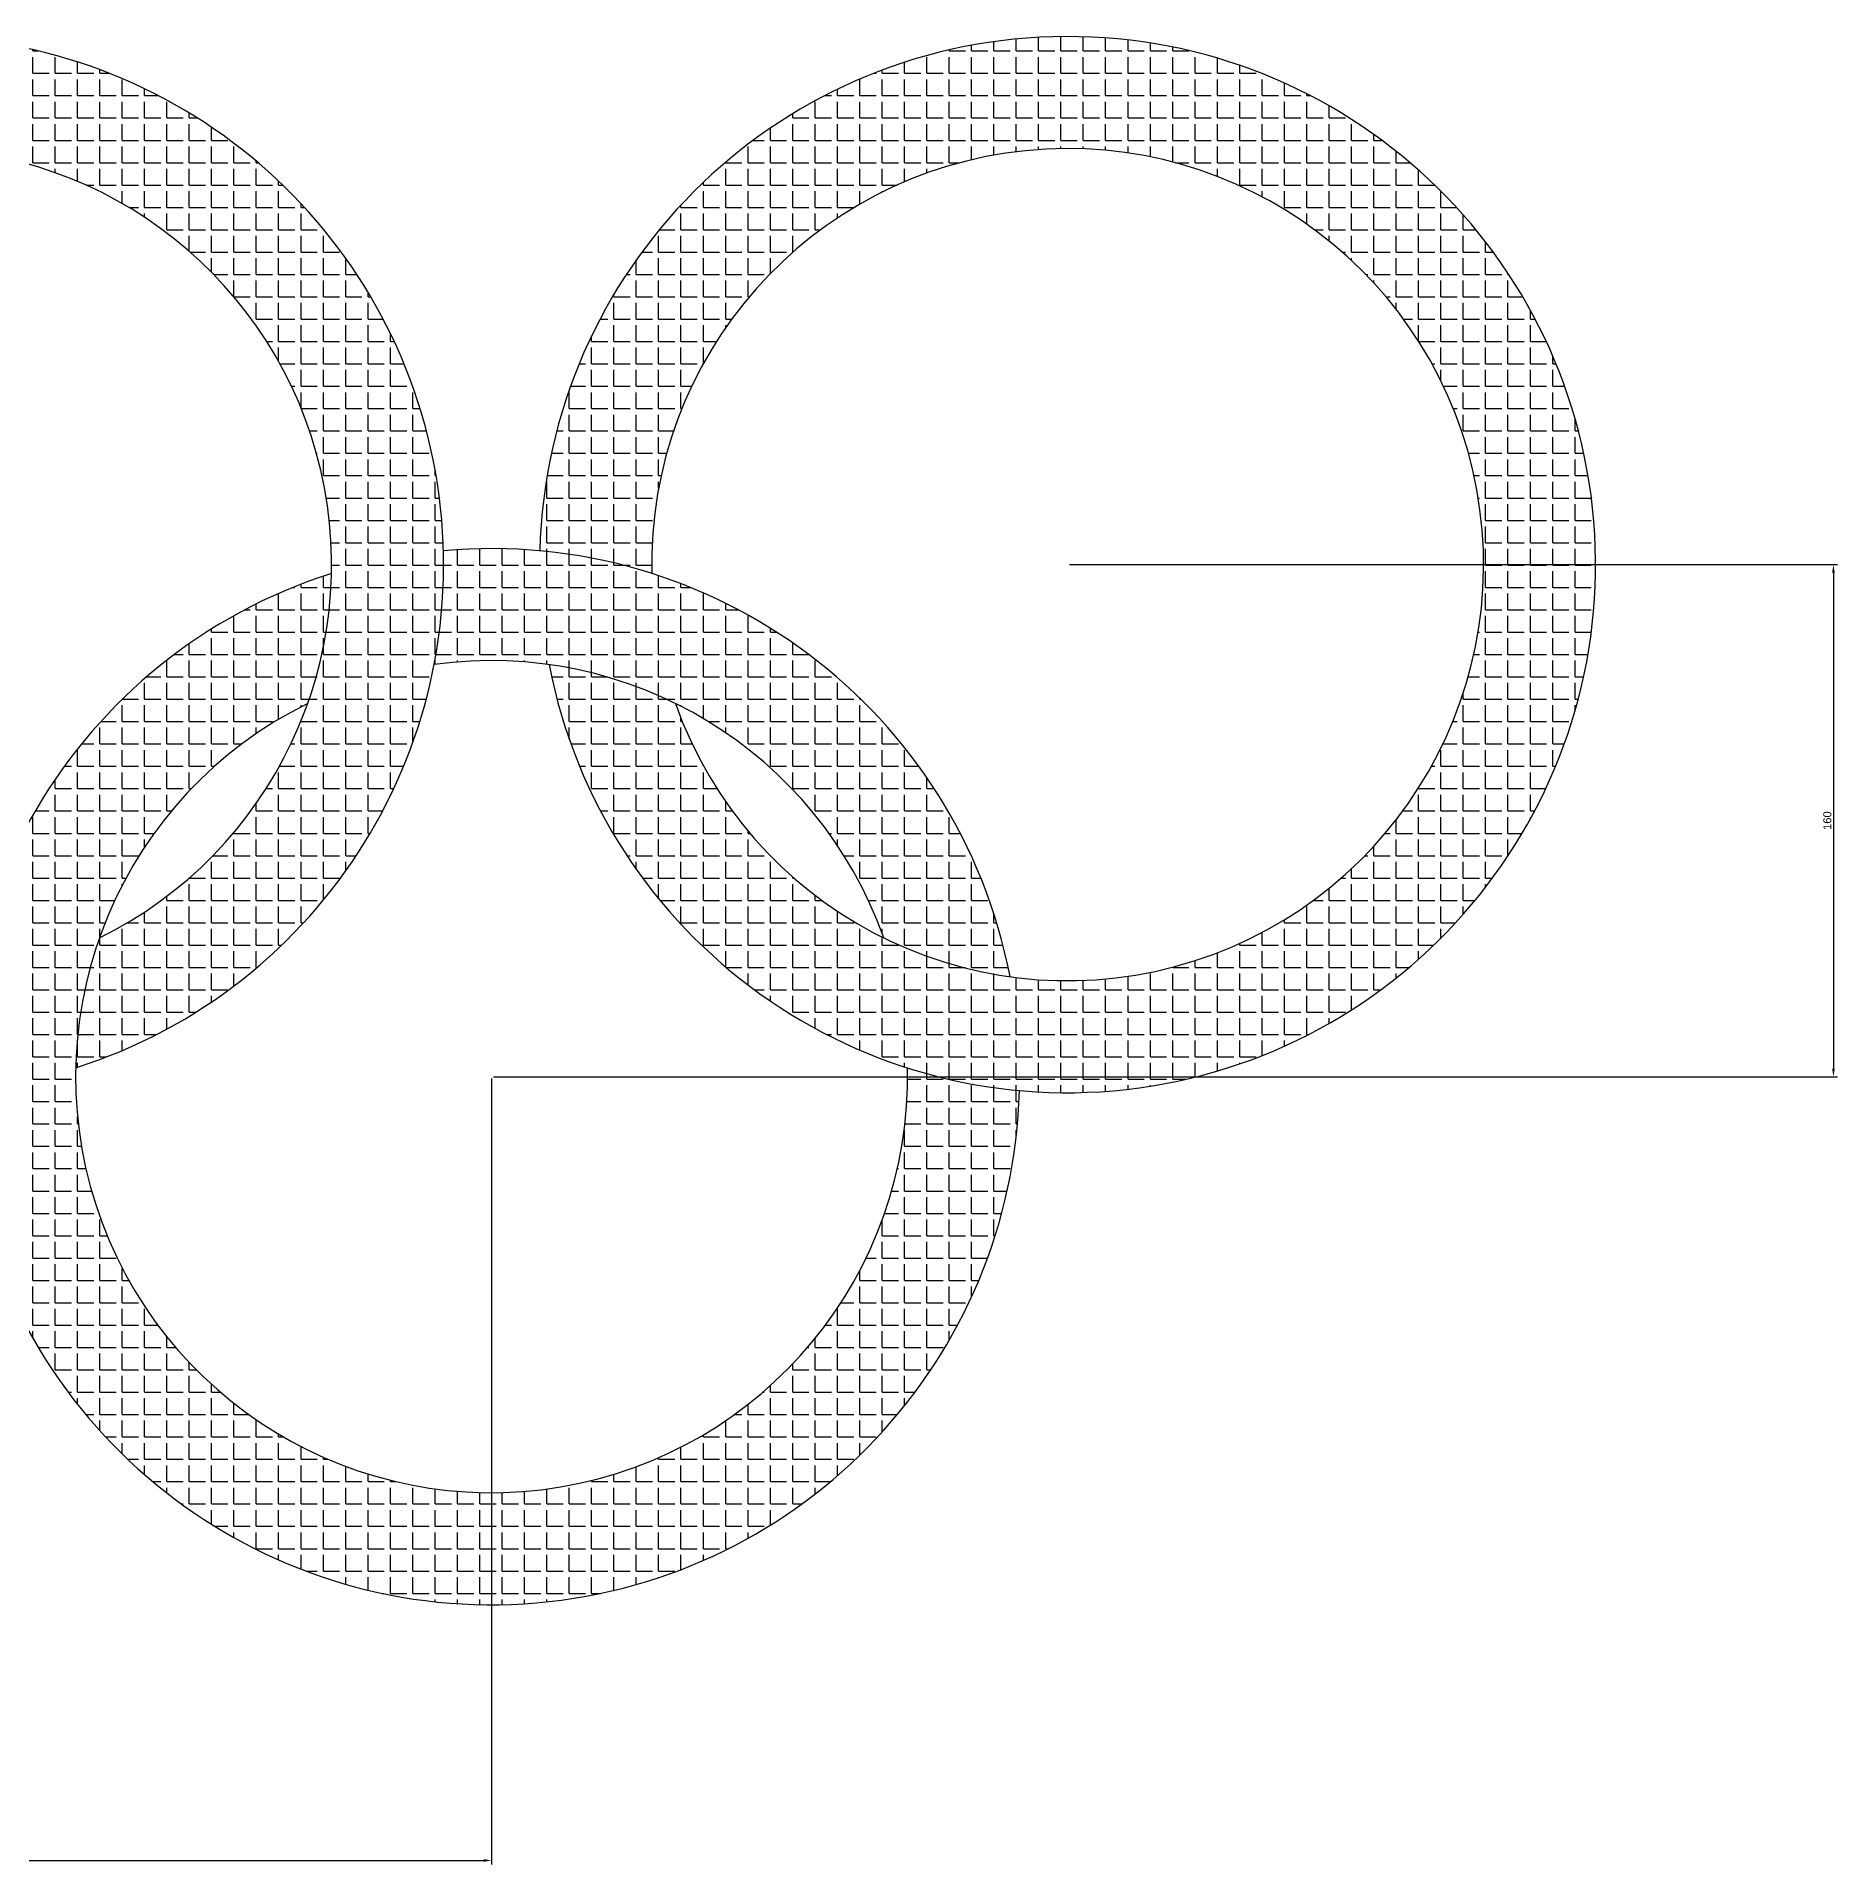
# Model space of a CAD drawing. Header units: millimetres. Extents: x 2582 to 3707, y 837 to 1455.
# Drawn here: x 3144 to 3707, y 837 to 1408 of the extents above; entities that cross this region are included whole.
import ezdxf

# ---------------------------------------------------------------- set-up
doc = ezdxf.new("R2010")
doc.units = ezdxf.units.MM
doc.layers.add('cotas', color=252, linetype='Continuous')
doc.styles.get("Standard").update_dxf_attribs({"font": 'arial.ttf'})
doc.dimstyles.new('ISO-25', dxfattribs={"dimtxt": 2.5, "dimasz": 2.5, "dimexe": 1.25, "dimexo": 0.625, "dimtad": 1, "dimtxsty": 'Standard', "dimcen": 2.5, "dimadec": 0, "dimazin": 0, "dimtfac": 1, "dimtmove": 0, "dimatfit": 3, "dimfxl": 1, "dimarcsym": 0})
pattern_1 = [(0, (0, 0), (0, 6.985), [5.08, -1.905]), (90, (0, 0), (-6.985, 4e-16), [5.08, -1.905])]

# ---------------------------------------------------------------- blocks, each defined once
blk = doc.blocks.new('*D3')
at = {"layer": 'cotas', "color": 0, "lineweight": -2, "transparency": 16777216}
for p, q in [((3467.26, 1243.48), (3707.22, 1243.48)), ((3705.97, 1240.98), (3705.97, 1085.98)), ((3287.26, 1083.48), (3707.22, 1083.48))]:
    blk.add_line(p, q, dxfattribs=at)
at = {"layer": 'cotas', "color": 0, "transparency": 16777216}
for points in [[(3705.56, 1240.98), (3706.39, 1240.98), (3705.97, 1243.48)], [(3705.56, 1085.98), (3706.39, 1085.98), (3705.97, 1083.48)]]:
    blk.add_solid(points, dxfattribs=at)
at = {"layer": 'Defpoints', "color": 0, "transparency": 16777216}
for p in [(3466.63, 1243.48), (3286.63, 1083.48), (3705.97, 1083.48)]:
    blk.add_point(p, dxfattribs=at)
at = {"layer": 'cotas', "color": 0, "transparency": 16777216, "insert": (3704.07, 1163.48), "char_height": 2.5, "attachment_point": 5, "rotation": 90}
blk.add_mtext('160', dxfattribs=at)
blk = doc.blocks.new('*D4')
at = {"layer": 'cotas', "color": 0, "lineweight": -2, "transparency": 16777216}
for p, q in [((2926.63, 1082.86), (2926.63, 837.33)), ((3286.63, 1082.86), (3286.63, 837.33)), ((2929.13, 838.58), (3284.13, 838.58))]:
    blk.add_line(p, q, dxfattribs=at)
at = {"layer": 'cotas', "color": 0, "transparency": 16777216}
for points in [[(2929.13, 839), (2929.13, 838.16), (2926.63, 838.58)], [(3284.13, 839), (3284.13, 838.16), (3286.63, 838.58)]]:
    blk.add_solid(points, dxfattribs=at)
at = {"layer": 'Defpoints', "color": 0, "transparency": 16777216}
for p in [(2926.63, 1083.48), (3286.63, 1083.48), (3286.63, 838.58)]:
    blk.add_point(p, dxfattribs=at)
at = {"layer": 'cotas', "color": 0, "transparency": 16777216, "insert": (3106.63, 840.48), "char_height": 2.5, "attachment_point": 5}
blk.add_mtext('360', dxfattribs=at)

msp = doc.modelspace()

# ---------------------------------------------------------------- hatches: boundary and pattern name
at = {"layer": 'cotas', "true_color": 0x636466}
h = msp.add_hatch(dxfattribs=at)
h.set_pattern_fill('ANGLE', color=251)
h.set_pattern_definition(pattern_1)
h.paths.add_polyline_path([(3056.605, 1086.248, 0.0799106), (3049.182, 1126.865, -4.2924762), (3164.088, 1126.865, 0.0799106), (3156.664, 1086.248, 6.4408544)])
h.paths.add_polyline_path([(3124.621, 1114.731, -0.0695126), (3088.648, 1114.731, -0.0542232), (3091.578, 1079.169, 0.0457207), (3121.691, 1079.169, -0.0542232)])
at = {"layer": 'cotas'}
h = msp.add_hatch(dxfattribs=at)
h.set_pattern_fill('ANGLE', color=1)
h.set_pattern_definition(pattern_1)
h.paths.add_polyline_path([(3301.691, 1247.792, -0.0542232), (3336.664, 1240.713, -12.5139785), (3344.088, 1200.096, 0.0799106), (3304.621, 1212.23, 18.4422942)])
h = msp.add_hatch(dxfattribs=at)
h.set_pattern_fill('ANGLE', color=3)
h.set_pattern_definition(pattern_1)
h.paths.add_polyline_path([(3451.578, 1079.169, -0.0542232), (3416.605, 1086.248, -1.8226036), (3229.182, 1200.096, 0.0799106), (3236.605, 1240.713, 1.9385477)])
h.paths.add_polyline_path([(3271.578, 1247.792, -0.0542232), (3268.648, 1212.23, -0.3563671), (3409.182, 1126.865, 0.0799106), (3448.648, 1114.731, 0.3854571)])

# ---------------------------------------------------------------- linework, layer by layer
for centre, radius, start, end in [((3106.635, 1243.48), 165, 287.65044, 252.34956), ((3466.635, 1243.48), 165, 190.91752, 178.50263), ((3106.635, 1243.48), 130, 296.2281, 243.7719), ((3466.635, 1243.48), 130, 199.49517, 181.21984), ((3286.635, 1083.48), 165, 10.91752, 95.23556), ((3286.635, 1083.48), 165, 107.65044, 358.50263), ((3286.635, 1083.48), 130, 19.49517, 97.95276), ((3286.635, 1083.48), 130, 116.2281, 1.21984)]:
    msp.add_arc(centre, radius, start, end)

# ---------------------------------------------------------------- dimensions: what is measured, and where the dimension line sits
dim = msp.add_linear_dim(base=(3705.973, 1083.48), p1=(3466.635, 1243.48), p2=(3286.635, 1083.48), angle=90, dimstyle='ISO-25', dxfattribs=at)
dim.commit()
dim.dimension.update_dxf_attribs({"geometry": '*D3', "text_midpoint": (3704.071, 1163.48)})
dim = msp.add_linear_dim(base=(3286.635, 838.579), p1=(2926.635, 1083.48), p2=(3286.635, 1083.48), dimstyle='ISO-25', dxfattribs=at)
dim.commit()
dim.dimension.update_dxf_attribs({"geometry": '*D4', "text_midpoint": (3106.635, 840.482)})

doc.saveas('drawing.dxf')
